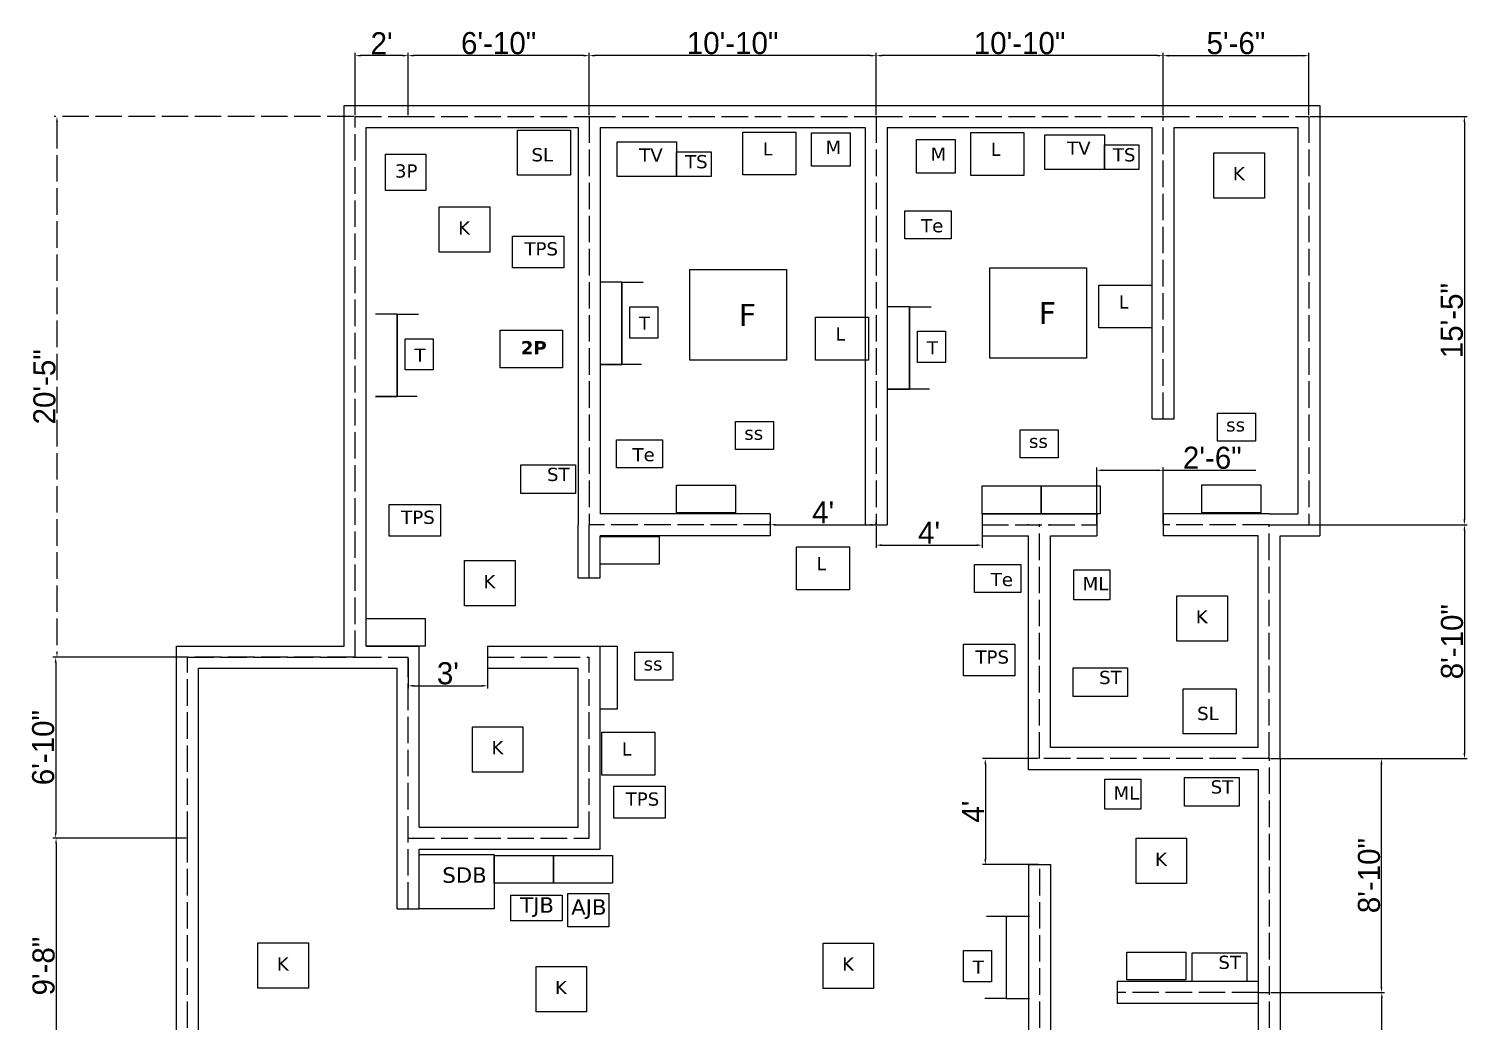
# Model space of a CAD drawing. Header units: inches. Extents: x 975 to 1627, y 956 to 1802.
# Drawn here: x 975 to 1627, y 1352 to 1802 of the extents above; entities that cross this region are included whole.
import ezdxf

# ---------------------------------------------------------------- set-up
doc = ezdxf.new("R2010")
doc.units = ezdxf.units.IN
doc.linetypes.add('ACAD_ISO02W100', pattern=[15, 12, -3])
doc.dimstyles.new('ISO-25', dxfattribs={"dimtxt": 10, "dimasz": 2.5, "dimexe": 1.25, "dimexo": 0.625, "dimtad": 1, "dimdec": 1, "dimlunit": 3, "dimtxsty": 'Standard', "dimcen": 2.5, "dimadec": 0, "dimazin": 0, "dimtfac": 1, "dimtdec": 1, "dimtmove": 0, "dimatfit": 3, "dimfxl": 1, "dimarcsym": 0})

# ---------------------------------------------------------------- blocks, each defined once
blk = doc.blocks.new('*D1')
at = {"color": 0, "lineweight": -2}
for p, q in [((1555.78, 1762.46), (1626.88, 1762.46)), ((1625.63, 1759.96), (1625.63, 1579.96)), ((1555.78, 1577.46), (1626.88, 1577.46))]:
    blk.add_line(p, q, dxfattribs=at)
at = {"color": 0}
for points in [[(1625.21, 1759.96), (1626.04, 1759.96), (1625.63, 1762.46)], [(1625.21, 1579.96), (1626.04, 1579.96), (1625.63, 1577.46)]]:
    blk.add_solid(points, dxfattribs=at)
at = {"layer": 'Defpoints', "color": 0}
for p in [(1555.15, 1762.46), (1555.15, 1577.46), (1625.63, 1577.46)]:
    blk.add_point(p, dxfattribs=at)
at = {"color": 0, "insert": (1620, 1669.96), "char_height": 10, "attachment_point": 5, "rotation": 90}
blk.add_mtext('15\'-5"', dxfattribs=at)
blk = doc.blocks.new('*D2')
at = {"color": 0, "lineweight": -2}
for p, q in [((1489.15, 1763.09), (1489.15, 1791.28)), ((1552.65, 1790.03), (1491.65, 1790.03)), ((1555.15, 1763.09), (1555.15, 1791.28))]:
    blk.add_line(p, q, dxfattribs=at)
at = {"color": 0}
for points in [[(1491.65, 1790.45), (1491.65, 1789.62), (1489.15, 1790.03)], [(1552.65, 1790.45), (1552.65, 1789.62), (1555.15, 1790.03)]]:
    blk.add_solid(points, dxfattribs=at)
at = {"layer": 'Defpoints', "color": 0}
for p in [(1489.15, 1790.03), (1489.15, 1762.46), (1555.15, 1762.46)]:
    blk.add_point(p, dxfattribs=at)
at = {"color": 0, "insert": (1522.15, 1795.66), "char_height": 10, "attachment_point": 5}
blk.add_mtext('5\'-6"', dxfattribs=at)
blk = doc.blocks.new('*D3')
at = {"color": 0, "lineweight": -2}
for p, q in [((1359.15, 1763.09), (1359.15, 1791.29)), ((1486.65, 1790.04), (1361.65, 1790.04)), ((1489.15, 1763.09), (1489.15, 1791.29))]:
    blk.add_line(p, q, dxfattribs=at)
at = {"color": 0}
for points in [[(1361.65, 1790.45), (1361.65, 1789.62), (1359.15, 1790.04)], [(1486.65, 1790.45), (1486.65, 1789.62), (1489.15, 1790.04)]]:
    blk.add_solid(points, dxfattribs=at)
at = {"layer": 'Defpoints', "color": 0}
for p in [(1359.15, 1790.04), (1359.15, 1762.46), (1489.15, 1762.46)]:
    blk.add_point(p, dxfattribs=at)
at = {"color": 0, "insert": (1424.15, 1795.66), "char_height": 10, "attachment_point": 5}
blk.add_mtext('10\'-10"', dxfattribs=at)
blk = doc.blocks.new('*D4')
at = {"color": 0, "lineweight": -2}
for p, q in [((1229.15, 1763.09), (1229.15, 1791.29)), ((1356.65, 1790.04), (1231.65, 1790.04)), ((1359.15, 1763.71), (1359.15, 1791.29))]:
    blk.add_line(p, q, dxfattribs=at)
at = {"color": 0}
for points in [[(1231.65, 1790.45), (1231.65, 1789.62), (1229.15, 1790.04)], [(1356.65, 1790.45), (1356.65, 1789.62), (1359.15, 1790.04)]]:
    blk.add_solid(points, dxfattribs=at)
at = {"layer": 'Defpoints', "color": 0}
for p in [(1229.15, 1790.04), (1229.15, 1762.46), (1359.15, 1763.09)]:
    blk.add_point(p, dxfattribs=at)
at = {"color": 0, "insert": (1294.15, 1795.66), "char_height": 10, "attachment_point": 5}
blk.add_mtext('10\'-10"', dxfattribs=at)
blk = doc.blocks.new('*D5')
at = {"color": 0, "lineweight": -2}
for p, q in [((1147.15, 1763.09), (1147.15, 1791.29)), ((1226.65, 1790.04), (1149.65, 1790.04)), ((1229.15, 1763.09), (1229.15, 1791.29))]:
    blk.add_line(p, q, dxfattribs=at)
at = {"color": 0}
for points in [[(1149.65, 1790.45), (1149.65, 1789.62), (1147.15, 1790.04)], [(1226.65, 1790.45), (1226.65, 1789.62), (1229.15, 1790.04)]]:
    blk.add_solid(points, dxfattribs=at)
at = {"layer": 'Defpoints', "color": 0}
for p in [(1147.15, 1790.04), (1147.15, 1762.46), (1229.15, 1762.46)]:
    blk.add_point(p, dxfattribs=at)
at = {"color": 0, "insert": (1188.15, 1795.66), "char_height": 10, "attachment_point": 5}
blk.add_mtext('6\'-10"', dxfattribs=at)
blk = doc.blocks.new('*D6')
at = {"color": 0, "lineweight": -2}
for p, q in [((1123.15, 1763.09), (1123.15, 1791.29)), ((1144.65, 1790.04), (1125.65, 1790.04)), ((1147.15, 1763.71), (1147.15, 1791.29))]:
    blk.add_line(p, q, dxfattribs=at)
at = {"color": 0}
for points in [[(1125.65, 1790.45), (1125.65, 1789.62), (1123.15, 1790.04)], [(1144.65, 1790.45), (1144.65, 1789.62), (1147.15, 1790.04)]]:
    blk.add_solid(points, dxfattribs=at)
at = {"layer": 'Defpoints', "color": 0}
for p in [(1123.15, 1790.04), (1123.15, 1762.46), (1147.15, 1763.09)]:
    blk.add_point(p, dxfattribs=at)
at = {"color": 0, "insert": (1135.15, 1795.66), "char_height": 10, "attachment_point": 5}
blk.add_mtext("2'", dxfattribs=at)
blk = doc.blocks.new('*D7')
at = {"color": 0, "linetype": 'ACAD_ISO02W100', "lineweight": -2}
for p, q in [((1122.53, 1762.46), (986.82, 1762.46)), ((988.07, 1759.96), (988.07, 1519.96)), ((1122.53, 1517.46), (986.82, 1517.46))]:
    blk.add_line(p, q, dxfattribs=at)
at = {"color": 0, "linetype": 'ACAD_ISO02W100'}
for points in [[(987.65, 1759.96), (988.49, 1759.96), (988.07, 1762.46)], [(987.65, 1519.96), (988.49, 1519.96), (988.07, 1517.46)]]:
    blk.add_solid(points, dxfattribs=at)
at = {"layer": 'Defpoints', "color": 0, "linetype": 'ACAD_ISO02W100'}
for p in [(1123.15, 1762.46), (988.07, 1517.46), (1123.15, 1517.46)]:
    blk.add_point(p, dxfattribs=at)
at = {"color": 0, "linetype": 'ACAD_ISO02W100', "insert": (982.44, 1639.96), "char_height": 10, "attachment_point": 5, "rotation": 90}
blk.add_mtext('20\'-5"', dxfattribs=at)
blk = doc.blocks.new('*D8')
at = {"color": 0, "lineweight": -2}
for p, q in [((1046.53, 1517.46), (986.24, 1517.46)), ((987.49, 1514.96), (987.49, 1437.96)), ((1046.53, 1435.46), (986.24, 1435.46))]:
    blk.add_line(p, q, dxfattribs=at)
at = {"color": 0}
for points in [[(987.07, 1514.96), (987.9, 1514.96), (987.49, 1517.46)], [(987.07, 1437.96), (987.9, 1437.96), (987.49, 1435.46)]]:
    blk.add_solid(points, dxfattribs=at)
at = {"layer": 'Defpoints', "color": 0}
for p in [(1047.15, 1517.46), (987.49, 1435.46), (1047.15, 1435.46)]:
    blk.add_point(p, dxfattribs=at)
at = {"color": 0, "insert": (981.86, 1476.46), "char_height": 10, "attachment_point": 5, "rotation": 90}
blk.add_mtext('6\'-10"', dxfattribs=at)
blk = doc.blocks.new('*D9')
at = {"color": 0, "lineweight": -2}
for p, q in [((1046.53, 1435.46), (986.42, 1435.46)), ((987.67, 1432.96), (987.67, 1321.96)), ((1046.53, 1319.46), (986.42, 1319.46))]:
    blk.add_line(p, q, dxfattribs=at)
at = {"color": 0}
for points in [[(987.25, 1432.96), (988.08, 1432.96), (987.67, 1435.46)], [(987.25, 1321.96), (988.08, 1321.96), (987.67, 1319.46)]]:
    blk.add_solid(points, dxfattribs=at)
at = {"layer": 'Defpoints', "color": 0}
for p in [(1047.15, 1435.46), (987.67, 1319.46), (1047.15, 1319.46)]:
    blk.add_point(p, dxfattribs=at)
at = {"color": 0, "insert": (982.04, 1377.46), "char_height": 10, "attachment_point": 5, "rotation": 90}
blk.add_mtext('9\'-8"', dxfattribs=at)
blk = doc.blocks.new('*D15')
at = {"color": 0, "lineweight": -2}
for p, q in [((1537.78, 1577.46), (1626.93, 1577.46)), ((1625.68, 1574.96), (1625.68, 1473.96)), ((1537.78, 1471.46), (1626.93, 1471.46))]:
    blk.add_line(p, q, dxfattribs=at)
at = {"color": 0}
for points in [[(1625.26, 1574.96), (1626.1, 1574.96), (1625.68, 1577.46)], [(1625.26, 1473.96), (1626.1, 1473.96), (1625.68, 1471.46)]]:
    blk.add_solid(points, dxfattribs=at)
at = {"layer": 'Defpoints', "color": 0}
for p in [(1537.15, 1577.46), (1537.15, 1471.46), (1625.68, 1471.46)]:
    blk.add_point(p, dxfattribs=at)
at = {"color": 0, "insert": (1620.06, 1524.46), "char_height": 10, "attachment_point": 5, "rotation": 90}
blk.add_mtext('8\'-10"', dxfattribs=at)
blk = doc.blocks.new('*D18')
at = {"color": 0, "lineweight": -2}
for p, q in [((1537.93, 1365.46), (1589.48, 1365.46)), ((1588.23, 1261.96), (1588.23, 1362.96)), ((1538.55, 1259.46), (1589.48, 1259.46))]:
    blk.add_line(p, q, dxfattribs=at)
at = {"color": 0}
for points in [[(1587.81, 1362.96), (1588.65, 1362.96), (1588.23, 1365.46)], [(1587.81, 1261.96), (1588.65, 1261.96), (1588.23, 1259.46)]]:
    blk.add_solid(points, dxfattribs=at)
at = {"layer": 'Defpoints', "color": 0}
for p in [(1537.3, 1365.46), (1588.23, 1365.46), (1537.93, 1259.46)]:
    blk.add_point(p, dxfattribs=at)
at = {"color": 0, "insert": (1582.61, 1312.46), "char_height": 10, "attachment_point": 5, "rotation": 90}
blk.add_mtext('8\'-10"', dxfattribs=at)
blk = doc.blocks.new('*D19')
at = {"color": 0, "lineweight": -2}
for p, q in [((1537.93, 1471.46), (1589.33, 1471.46)), ((1588.08, 1367.96), (1588.08, 1468.96)), ((1537.93, 1365.46), (1589.33, 1365.46))]:
    blk.add_line(p, q, dxfattribs=at)
at = {"color": 0}
for points in [[(1587.66, 1468.96), (1588.5, 1468.96), (1588.08, 1471.46)], [(1587.66, 1367.96), (1588.5, 1367.96), (1588.08, 1365.46)]]:
    blk.add_solid(points, dxfattribs=at)
at = {"layer": 'Defpoints', "color": 0}
for p in [(1537.3, 1471.46), (1588.08, 1471.46), (1537.3, 1365.46)]:
    blk.add_point(p, dxfattribs=at)
at = {"color": 0, "insert": (1582.46, 1418.46), "char_height": 10, "attachment_point": 5, "rotation": 90}
blk.add_mtext('8\'-10"', dxfattribs=at)
blk = doc.blocks.new('*D29')
at = {"color": 0, "lineweight": -2}
for p, q in [((1432.53, 1471.46), (1407.38, 1471.46)), ((1408.63, 1468.96), (1408.63, 1425.96)), ((1432.68, 1423.46), (1407.38, 1423.46))]:
    blk.add_line(p, q, dxfattribs=at)
at = {"color": 0}
for points in [[(1408.21, 1468.96), (1409.04, 1468.96), (1408.63, 1471.46)], [(1408.21, 1425.96), (1409.04, 1425.96), (1408.63, 1423.46)]]:
    blk.add_solid(points, dxfattribs=at)
at = {"layer": 'Defpoints', "color": 0}
for p in [(1433.15, 1471.46), (1408.63, 1423.46), (1433.3, 1423.46)]:
    blk.add_point(p, dxfattribs=at)
at = {"color": 0, "insert": (1403, 1447.46), "char_height": 10, "attachment_point": 5, "rotation": 90}
blk.add_mtext("4'", dxfattribs=at)
blk = doc.blocks.new('*D30')
at = {"color": 0, "lineweight": -2}
for p, q in [((1359.15, 1576.84), (1359.15, 1566.96)), ((1407.15, 1576.84), (1407.15, 1566.96)), ((1361.65, 1568.21), (1404.65, 1568.21))]:
    blk.add_line(p, q, dxfattribs=at)
at = {"color": 0}
for points in [[(1361.65, 1568.63), (1361.65, 1567.79), (1359.15, 1568.21)], [(1404.65, 1568.63), (1404.65, 1567.79), (1407.15, 1568.21)]]:
    blk.add_solid(points, dxfattribs=at)
at = {"layer": 'Defpoints', "color": 0}
for p in [(1359.15, 1577.46), (1407.15, 1577.46), (1407.15, 1568.21)]:
    blk.add_point(p, dxfattribs=at)
at = {"color": 0, "insert": (1383.15, 1573.83), "char_height": 10, "attachment_point": 5}
blk.add_mtext("4'", dxfattribs=at)
blk = doc.blocks.new('*D31')
at = {"color": 0, "lineweight": -2}
for p, q in [((1311.15, 1578.09), (1311.15, 1578.71)), ((1313.65, 1577.46), (1356.65, 1577.46)), ((1359.15, 1577.46), (1359.15, 1578.71))]:
    blk.add_line(p, q, dxfattribs=at)
at = {"color": 0}
for points in [[(1313.65, 1577.88), (1313.65, 1577.05), (1311.15, 1577.46)], [(1356.65, 1577.88), (1356.65, 1577.05), (1359.15, 1577.46)]]:
    blk.add_solid(points, dxfattribs=at)
at = {"layer": 'Defpoints', "color": 0}
for p in [(1311.15, 1577.46), (1359.15, 1577.46), (1359.15, 1576.84)]:
    blk.add_point(p, dxfattribs=at)
at = {"color": 0, "insert": (1335.15, 1583.09), "char_height": 10, "attachment_point": 5}
blk.add_mtext("4'", dxfattribs=at)
blk = doc.blocks.new('*D32')
at = {"color": 0, "lineweight": -2}
for p, q in [((1459.15, 1578.09), (1459.15, 1603.38)), ((1489.15, 1578.09), (1489.15, 1603.38)), ((1461.65, 1602.13), (1486.65, 1602.13)), ((1489.15, 1602.13), (1531.23, 1602.13))]:
    blk.add_line(p, q, dxfattribs=at)
at = {"color": 0}
for points in [[(1461.65, 1602.54), (1461.65, 1601.71), (1459.15, 1602.13)], [(1486.65, 1602.54), (1486.65, 1601.71), (1489.15, 1602.13)]]:
    blk.add_solid(points, dxfattribs=at)
at = {"layer": 'Defpoints', "color": 0}
for p in [(1489.15, 1602.13), (1459.15, 1577.46), (1489.15, 1577.46)]:
    blk.add_point(p, dxfattribs=at)
at = {"color": 0, "insert": (1511.44, 1607.75), "char_height": 10, "attachment_point": 5}
blk.add_mtext('2\'-6"', dxfattribs=at)
blk = doc.blocks.new('*D33')
at = {"color": 0, "lineweight": -2}
for p, q in [((1147.15, 1516.84), (1147.15, 1503.22)), ((1183.15, 1516.84), (1183.15, 1503.22)), ((1149.65, 1504.47), (1180.65, 1504.47))]:
    blk.add_line(p, q, dxfattribs=at)
at = {"color": 0}
for points in [[(1149.65, 1504.88), (1149.65, 1504.05), (1147.15, 1504.47)], [(1180.65, 1504.88), (1180.65, 1504.05), (1183.15, 1504.47)]]:
    blk.add_solid(points, dxfattribs=at)
at = {"layer": 'Defpoints', "color": 0}
for p in [(1147.15, 1517.46), (1183.15, 1517.46), (1183.15, 1504.47)]:
    blk.add_point(p, dxfattribs=at)
at = {"color": 0, "insert": (1165.15, 1510.09), "char_height": 10, "attachment_point": 5}
blk.add_mtext("3'", dxfattribs=at)

msp = doc.modelspace()

# ---------------------------------------------------------------- linework, layer by layer
for p, q in [((1118.15, 1522.46), (1118.15, 1767.46)), ((1118.15, 1767.46), (1147.15, 1767.46)), ((1147.15, 1767.46), (1229.15, 1767.46)), ((1229.15, 1767.46), (1359.15, 1767.46)), ((1359.15, 1767.46), (1489.15, 1767.46)), ((1489.15, 1767.46), (1560.15, 1767.46)), ((1560.15, 1767.46), (1560.15, 1572.46)), ((1118.15, 1522.46), (1118.15, 1762.46)), ((1118.15, 1522.46), (1118.15, 1762.46)), ((1128.15, 1522.46), (1128.15, 1757.46)), ((1128.15, 1757.46), (1147.15, 1757.46)), ((1147.15, 1757.46), (1224.15, 1757.46)), ((1224.15, 1757.46), (1224.15, 1577.46)), ((1234.15, 1757.46), (1354.15, 1757.46)), ((1234.15, 1757.46), (1234.15, 1582.46)), ((1354.15, 1757.46), (1354.15, 1577.46)), ((1364.15, 1757.46), (1484.15, 1757.46)), ((1364.15, 1757.46), (1364.15, 1577.46)), ((1484.15, 1625.46), (1484.15, 1757.46)), ((1494.15, 1757.46), (1550.15, 1757.46)), ((1494.15, 1625.46), (1494.15, 1757.46)), ((1550.15, 1757.46), (1550.15, 1582.46)), ((1243.91, 1687.42), (1234.15, 1687.42)), ((1243.91, 1687.42), (1253.63, 1687.42)), ((1243.91, 1687.42), (1243.91, 1650.1)), ((1243.91, 1650.1), (1243.91, 1687.42)), ((1374.33, 1676.28), (1364.56, 1676.28)), ((1374.33, 1676.28), (1384.04, 1676.28)), ((1374.33, 1676.28), (1374.33, 1638.96)), ((1374.33, 1638.96), (1374.33, 1676.28)), ((1142.21, 1672.93), (1132.44, 1672.93)), ((1142.21, 1672.93), (1151.92, 1672.93)), ((1142.21, 1672.93), (1142.21, 1635.61)), ((1142.21, 1635.61), (1142.21, 1672.93)), ((1243.91, 1650.1), (1234.15, 1650.1)), ((1234.15, 1650.1), (1243.91, 1650.1)), ((1252.88, 1650.1), (1243.91, 1650.1)), ((1142.21, 1635.61), (1132.44, 1635.61)), ((1132.44, 1635.61), (1142.21, 1635.61)), ((1151.17, 1635.61), (1142.21, 1635.61)), ((1374.33, 1638.96), (1364.56, 1638.96)), ((1364.56, 1638.96), (1374.33, 1638.96)), ((1383.3, 1638.96), (1374.33, 1638.96)), ((1484.15, 1625.46), (1494.15, 1625.46)), ((1489.15, 1625.46), (1489.15, 1625.46)), ((1224.15, 1553.46), (1224.15, 1577.46)), ((1224.15, 1553.46), (1224.15, 1577.46)), ((1229.15, 1553.46), (1229.15, 1577.46)), ((1311.15, 1582.46), (1234.15, 1582.46)), ((1311.15, 1582.46), (1311.15, 1572.46)), ((1354.15, 1577.46), (1364.15, 1577.46)), ((1407.15, 1582.46), (1459.15, 1582.46)), ((1407.15, 1582.46), (1459.15, 1582.46)), ((1407.15, 1582.46), (1459.15, 1582.46)), ((1407.15, 1582.46), (1459.15, 1582.46)), ((1407.15, 1582.46), (1407.15, 1572.46)), ((1428.15, 1577.46), (1428.15, 1577.71)), ((1438.15, 1577.46), (1438.15, 1577.71)), ((1459.15, 1582.46), (1459.15, 1572.46)), ((1537.15, 1582.46), (1489.15, 1582.46)), ((1489.15, 1582.46), (1489.15, 1572.46)), ((1537.15, 1582.46), (1550.15, 1582.46)), ((1537.15, 1577.46), (1555.15, 1577.46)), ((1311.15, 1572.46), (1234.15, 1572.46)), ((1234.15, 1553.46), (1234.15, 1572.46)), ((1407.15, 1572.46), (1428.15, 1572.46)), ((1428.15, 1466.46), (1428.15, 1572.46)), ((1438.15, 1476.46), (1438.15, 1572.46)), ((1438.15, 1572.46), (1459.15, 1572.46)), ((1532.15, 1572.46), (1489.15, 1572.46)), ((1532.15, 1476.46), (1532.15, 1572.46)), ((1542.15, 1572.46), (1560.15, 1572.46)), ((1542.15, 1471.46), (1542.15, 1572.46)), ((1224.15, 1553.46), (1234.15, 1553.46)), ((1042.15, 1522.46), (1118.15, 1522.46)), ((1042.15, 1435.46), (1042.15, 1522.46)), ((1047.15, 1522.46), (1118.15, 1522.46)), ((1047.15, 1522.46), (1118.15, 1522.46)), ((1047.15, 1522.46), (1118.15, 1522.46)), ((1128.15, 1522.46), (1152.15, 1522.46)), ((1152.15, 1440.46), (1152.15, 1522.46)), ((1183.15, 1522.46), (1234.15, 1522.46)), ((1183.15, 1522.46), (1229.15, 1522.46)), ((1183.15, 1522.46), (1229.15, 1522.46)), ((1183.15, 1522.46), (1183.15, 1512.46)), ((1234.15, 1430.46), (1234.15, 1522.46)), ((1047.15, 1517.46), (1047.15, 1517.46)), ((1052.15, 1512.46), (1123.15, 1512.46)), ((1052.15, 1435.46), (1052.15, 1512.46)), ((1123.15, 1512.46), (1142.15, 1512.46)), ((1142.15, 1403.46), (1142.15, 1512.46)), ((1183.15, 1512.46), (1224.15, 1512.46)), ((1224.15, 1440.46), (1224.15, 1512.46)), ((1532.15, 1476.46), (1438.15, 1476.46)), ((1532.3, 1466.46), (1428.15, 1466.46)), ((1532.3, 1471.46), (1532.3, 1471.46)), ((1532.3, 1365.46), (1532.3, 1466.46)), ((1532.3, 1365.46), (1532.3, 1466.46)), ((1532.3, 1365.46), (1532.3, 1466.46)), ((1542.3, 1365.46), (1542.3, 1471.46)), ((1152.15, 1440.46), (1224.15, 1440.46)), ((1152.15, 1440.46), (1224.15, 1440.46)), ((1042.15, 1319.46), (1042.15, 1435.46)), ((1047.15, 1435.46), (1047.15, 1435.46)), ((1052.15, 1319.46), (1052.15, 1435.46)), ((1152.15, 1403.46), (1152.15, 1430.46)), ((1152.15, 1430.46), (1234.15, 1430.46)), ((1428.3, 1264.46), (1428.3, 1423.46)), ((1428.3, 1423.46), (1438.3, 1423.46)), ((1438.3, 1264.46), (1438.3, 1423.46)), ((1142.15, 1403.46), (1152.15, 1403.46)), ((1428.64, 1402.93), (1428.64, 1402.93)), ((1409.18, 1400.12), (1418.14, 1400.12)), ((1418.14, 1400.12), (1418.14, 1362.8)), ((1418.14, 1400.12), (1428.64, 1400.12)), ((1532.3, 1370.46), (1468.3, 1370.46)), ((1468.3, 1370.46), (1468.3, 1360.46)), ((1418.14, 1362.8), (1408.43, 1362.8)), ((1418.14, 1362.8), (1418.14, 1362.8)), ((1418.14, 1362.8), (1418.14, 1362.8)), ((1418.14, 1362.8), (1428.59, 1362.8)), ((1532.3, 1259.46), (1532.3, 1365.46)), ((1532.3, 1365.46), (1537.3, 1365.46)), ((1542.3, 1259.46), (1542.3, 1365.46)), ((1532.3, 1360.46), (1468.3, 1360.46))]:
    msp.add_line(p, q)
at = {"linetype": 'ACAD_ISO02W100'}
for p, q in [((1123.15, 1517.46), (1123.15, 1762.46)), ((1123.15, 1762.46), (1147.15, 1762.46)), ((1147.15, 1762.46), (1229.15, 1762.46)), ((1229.15, 1762.46), (1359.15, 1762.46)), ((1229.15, 1762.46), (1229.15, 1577.46)), ((1359.15, 1762.46), (1489.15, 1762.46)), ((1359.15, 1762.46), (1359.15, 1577.46)), ((1489.15, 1762.46), (1555.15, 1762.46)), ((1489.15, 1625.46), (1489.15, 1762.46)), ((1555.15, 1762.46), (1555.15, 1577.46)), ((1311.15, 1577.46), (1229.15, 1577.46)), ((1407.15, 1577.46), (1459.15, 1577.46)), ((1433.15, 1471.46), (1433.15, 1577.71)), ((1537.15, 1577.46), (1489.15, 1577.46)), ((1537.15, 1471.46), (1537.15, 1577.46)), ((1047.15, 1435.46), (1047.15, 1517.46)), ((1047.15, 1517.46), (1123.15, 1517.46)), ((1123.15, 1517.46), (1147.15, 1517.46)), ((1147.15, 1403.46), (1147.15, 1517.46)), ((1183.15, 1517.46), (1229.15, 1517.46)), ((1229.15, 1435.46), (1229.15, 1517.46)), ((1537.15, 1471.46), (1433.15, 1471.46)), ((1537.3, 1365.46), (1537.3, 1471.46)), ((1047.15, 1319.46), (1047.15, 1435.46)), ((1147.15, 1435.46), (1229.15, 1435.46)), ((1433.3, 1259.46), (1433.3, 1423.46)), ((1532.3, 1365.46), (1468.3, 1365.46)), ((1537.3, 1259.46), (1537.3, 1365.46))]:
    msp.add_line(p, q, dxfattribs=at)
for points in [[(1196.66, 1756.32), (1220.71, 1756.32), (1220.71, 1735.88), (1196.66, 1735.88)], [(1298.83, 1755.37), (1322.8, 1755.37), (1322.8, 1735.99), (1298.83, 1735.99)], [(1329.94, 1755.13), (1347.39, 1755.13), (1347.39, 1739.88), (1329.94, 1739.88)], [(1402.1, 1755.19), (1426.08, 1755.19), (1426.08, 1735.8), (1402.1, 1735.8)], [(1435.65, 1754.09), (1462.55, 1754.09), (1462.55, 1738.41), (1435.65, 1738.41)], [(1241.84, 1750.97), (1268.75, 1750.97), (1268.75, 1735.29), (1241.84, 1735.29)], [(1268.75, 1746.49), (1284.44, 1746.49), (1284.44, 1735.29), (1268.75, 1735.29)], [(1377.52, 1752.02), (1394.97, 1752.02), (1394.97, 1736.77), (1377.52, 1736.77)], [(1462.55, 1749.61), (1478.24, 1749.61), (1478.24, 1738.41), (1462.55, 1738.41)], [(1136.87, 1745.46), (1155.12, 1745.46), (1155.12, 1728.9), (1136.87, 1728.9)], [(1512.21, 1746.05), (1535.07, 1746.05), (1535.07, 1725.5), (1512.21, 1725.5)], [(1161.23, 1721.46), (1184.09, 1721.46), (1184.09, 1700.91), (1161.23, 1700.91)], [(1372.22, 1719.73), (1393.14, 1719.73), (1393.14, 1707.04), (1372.22, 1707.04)], [(1194.45, 1708.27), (1217.67, 1708.27), (1217.67, 1693.91), (1194.45, 1693.91)], [(1274.75, 1693.08), (1318.59, 1693.08), (1318.59, 1652.11), (1274.75, 1652.11)], [(1410.6, 1693.94), (1454.44, 1693.94), (1454.44, 1652.97), (1410.6, 1652.97)], [(1460.05, 1686.01), (1484.03, 1686.01), (1484.03, 1666.62), (1460.05, 1666.62)], [(1247.52, 1676.27), (1260.22, 1676.27), (1260.22, 1662.08), (1247.52, 1662.08)], [(1331.72, 1671.5), (1355.7, 1671.5), (1355.7, 1652.11), (1331.72, 1652.11)], [(1145.81, 1661.78), (1158.52, 1661.78), (1158.52, 1647.59), (1145.81, 1647.59)], [(1188.84, 1665.67), (1217.04, 1665.67), (1217.04, 1648.55), (1188.84, 1648.55)], [(1377.93, 1665.13), (1390.64, 1665.13), (1390.64, 1650.95), (1377.93, 1650.95)], [(1295.49, 1624.2), (1312.68, 1624.2), (1312.68, 1611.51), (1295.49, 1611.51)], [(1513.77, 1627.97), (1530.95, 1627.97), (1530.95, 1615.28), (1513.77, 1615.28)], [(1424.46, 1620.52), (1441.65, 1620.52), (1441.65, 1607.83), (1424.46, 1607.83)], [(1241.51, 1615.96), (1262.44, 1615.96), (1262.44, 1603.27), (1241.51, 1603.27)], [(1198.25, 1604.58), (1222.99, 1604.58), (1222.99, 1591.57), (1198.25, 1591.57)], [(1268.74, 1595.42), (1295.49, 1595.42), (1295.49, 1582.85), (1268.74, 1582.85)], [(1407.15, 1595.04), (1433.9, 1595.04), (1433.9, 1582.46), (1407.15, 1582.46)], [(1433.9, 1595.04), (1460.65, 1595.04), (1460.65, 1582.46), (1433.9, 1582.46)], [(1506.73, 1595.47), (1533.48, 1595.47), (1533.48, 1582.89), (1506.73, 1582.89)], [(1138.61, 1586.61), (1161.83, 1586.61), (1161.83, 1572.26), (1138.61, 1572.26)], [(1234.15, 1572.18), (1260.9, 1572.18), (1260.9, 1559.61), (1234.15, 1559.61)], [(1323.07, 1567.41), (1347.05, 1567.41), (1347.05, 1548.02), (1323.07, 1548.02)], [(1172.73, 1561.21), (1195.58, 1561.21), (1195.58, 1540.67), (1172.73, 1540.67)], [(1403.78, 1559.38), (1424.7, 1559.38), (1424.7, 1546.69), (1403.78, 1546.69)], [(1448.77, 1557.04), (1465.05, 1557.04), (1465.05, 1543.39), (1448.77, 1543.39)], [(1495.42, 1545.24), (1518.28, 1545.24), (1518.28, 1524.69), (1495.42, 1524.69)], [(1128.15, 1535.04), (1154.9, 1535.04), (1154.9, 1522.46), (1128.15, 1522.46)], [(1234.15, 1522.46), (1241.91, 1522.46), (1241.91, 1493.86), (1234.15, 1493.86)], [(1249.88, 1519.66), (1267.07, 1519.66), (1267.07, 1506.97), (1249.88, 1506.97)], [(1398.75, 1523.29), (1421.97, 1523.29), (1421.97, 1508.93), (1398.75, 1508.93)], [(1448.36, 1512.57), (1473.1, 1512.57), (1473.1, 1499.57), (1448.36, 1499.57)], [(1498.23, 1503.13), (1522.28, 1503.13), (1522.28, 1482.69), (1498.23, 1482.69)], [(1176.33, 1485.94), (1199.18, 1485.94), (1199.18, 1465.4), (1176.33, 1465.4)], [(1234.9, 1483.39), (1258.88, 1483.39), (1258.88, 1464), (1234.9, 1464)], [(1462.76, 1462.17), (1479.04, 1462.17), (1479.04, 1448.51), (1462.76, 1448.51)], [(1498.88, 1462.95), (1523.62, 1462.95), (1523.62, 1449.95), (1498.88, 1449.95)], [(1240.31, 1458.92), (1263.53, 1458.92), (1263.53, 1444.56), (1240.31, 1444.56)], [(1476.93, 1435.37), (1499.79, 1435.37), (1499.79, 1414.82), (1476.93, 1414.82)], [(1152.15, 1428.08), (1186.18, 1428.08), (1186.18, 1403.46), (1152.15, 1403.46)], [(1186.18, 1427.54), (1212.93, 1427.54), (1212.93, 1414.96), (1186.18, 1414.96)], [(1212.93, 1427.54), (1239.68, 1427.54), (1239.68, 1414.96), (1212.93, 1414.96)], [(1193.64, 1409.55), (1216.9, 1409.55), (1216.9, 1397.93), (1193.64, 1397.93)], [(1219.44, 1410.31), (1238.03, 1410.31), (1238.03, 1395.18), (1219.44, 1395.18)], [(1079.09, 1387.94), (1101.95, 1387.94), (1101.95, 1367.4), (1079.09, 1367.4)], [(1335.17, 1387.87), (1358.03, 1387.87), (1358.03, 1367.33), (1335.17, 1367.33)], [(1398.71, 1384.45), (1411.42, 1384.45), (1411.42, 1370.26), (1398.71, 1370.26)], [(1472.78, 1383.81), (1499.53, 1383.81), (1499.53, 1371.24), (1472.78, 1371.24)], [(1502.4, 1383.47), (1527.14, 1383.47), (1527.14, 1370.46), (1502.4, 1370.46)], [(1205.14, 1377.24), (1228, 1377.24), (1228, 1356.69), (1205.14, 1356.69)]]:
    msp.add_lwpolyline(points, close=True)

# ---------------------------------------------------------------- texts
at = {"attachment_point": 2}
for s, insert, char_height, width in [('{\\fVerdana|b0|i0|c0|p34;SL}', (1207.92, 1748.14), 6, 71.6173), ('{\\fVerdana|b0|i0|c0|p34;TV}', (1257.16, 1747.98), 6, 90.4224), ('L', (1310.24, 1750.81), 6, 45.6729), ('{\\fVerdana|b0|i0|c0|p34;M}', (1339.76, 1751.5), 6, 73.4356), ('{\\fVerdana|b0|i0|c0|p34;M}', (1387.34, 1748.39), 6, 73.4356), ('L', (1413.52, 1750.62), 6, 45.6729), ('{\\fVerdana|b0|i0|c0|p34;TV}', (1450.97, 1751.1), 6, 90.4224), ('{\\fVerdana|b0|i0|c0|p34;TS}', (1471.52, 1748.11), 6, 71.7401), ('{\\fVerdana|b0|i0|c0|p34;3P}', (1146.27, 1740.77), 6, 87.3503), ('{\\fVerdana|b0|i0|c0|p34;TS}', (1277.71, 1745), 6, 71.7401), ('{\\fVerdana|b0|i0|c0|p34;K}', (1523.46, 1739.54), 6, 294.1896), ('{\\fVerdana|b0|i0|c0|p34;K}', (1172.47, 1714.95), 6, 294.1896), ('{\\fVerdana|b0|i0|c0|p34;Te}', (1384.55, 1715.99), 6, 60.5307), ('{\\fVerdana|b0|i0|c0|p34;TPS}', (1207.44, 1705.51), 6, 56.9435), ('L', (1471.47, 1681.45), 6, 45.6729), ('{\\fVerdana|b0|i0|c0|p34;F}', (1300.91, 1677.54), 10, 292.7356), ('{\\fVerdana|b0|i0|c0|p34;F}', (1436.76, 1678.4), 10, 292.7356), ('{\\fVerdana|b0|i0|c0|p34;T}', (1254.25, 1671.79), 6, 82.2022), ('L', (1343.14, 1666.94), 6, 45.6729), ('{\\fVerdana|b0|i0|c0|p34;T}', (1152.54, 1657.3), 6, 82.2022), ('{\\fVerdana|b1|i0|c0|p34;2P}', (1204.04, 1660.7), 6, 37.0409), ('{\\fVerdana|b0|i0|c0|p34;T}', (1384.66, 1660.65), 6, 82.2022), ('{\\fVerdana|b0|i0|c0|p34;ss}', (1521.99, 1625.73), 6, 82.2022), ('{\\fVerdana|b0|i0|c0|p34;ss}', (1303.71, 1621.96), 6, 82.2022), ('{\\fVerdana|b0|i0|c0|p34;ss}', (1432.68, 1618.28), 6, 82.2022), ('{\\fVerdana|b0|i0|c0|p34;Te}', (1253.84, 1612.23), 6, 60.5307), ('{\\fVerdana|b0|i0|c0|p34;ST}', (1215.18, 1603.28), 6, 53.3821), ('{\\fVerdana|b0|i0|c0|p34;TPS}', (1151.61, 1583.85), 6, 56.9435), ('L', (1334.49, 1562.85), 6, 45.6729), ('{\\fVerdana|b0|i0|c0|p34;K}', (1183.97, 1554.71), 6, 294.1896), ('{\\fVerdana|b0|i0|c0|p34;Te}', (1416.11, 1555.65), 6, 60.5307), ('{\\fVerdana|b0|i0|c0|p34;ML}', (1458.54, 1553.79), 6, 65.1001), ('{\\fVerdana|b0|i0|c0|p34;K}', (1506.67, 1538.74), 6, 294.1896), ('{\\fVerdana|b0|i0|c0|p34;TPS}', (1411.74, 1520.53), 6, 56.9435), ('{\\fVerdana|b0|i0|c0|p34;ss}', (1258.1, 1517.42), 6, 82.2022), ('{\\fVerdana|b0|i0|c0|p34;ST}', (1465.29, 1511.27), 6, 53.3821), ('{\\fVerdana|b0|i0|c0|p34;SL}', (1509.49, 1494.95), 6, 71.6173), ('{\\fVerdana|b0|i0|c0|p34;K}', (1187.57, 1479.44), 6, 294.1896), ('L', (1246.32, 1478.83), 6, 45.6729), ('{\\fVerdana|b0|i0|c0|p34;ST}', (1515.81, 1461.65), 6, 53.3821), ('{\\fVerdana|b0|i0|c0|p34;TPS}', (1253.3, 1456.16), 6, 56.9435), ('{\\fVerdana|b0|i0|c0|p34;ML}', (1472.53, 1458.92), 6, 65.1001), ('{\\fVerdana|b0|i0|c0|p34;K}', (1488.18, 1428.87), 6, 294.1896), ('{\\fVerdana|b0|i0|c0|p34;SDB}', (1172.69, 1422.22), 7, 99.7523), ('{\\fVerdana|b0|i0|c0|p34;TJB}', (1205.56, 1408.64), 7, 147.7882), ('{\\fVerdana|b0|i0|c0|p34;AJB}', (1229.01, 1407.71), 7, 196.9477), ('{\\fVerdana|b0|i0|c0|p34;ST}', (1519.33, 1382.17), 6, 53.3821), ('{\\fVerdana|b0|i0|c0|p34;K}', (1090.34, 1381.44), 6, 294.1896), ('{\\fVerdana|b0|i0|c0|p34;K}', (1346.42, 1381.37), 6, 294.1896), ('{\\fVerdana|b0|i0|c0|p34;T}', (1405.44, 1379.97), 6, 82.2022), ('{\\fVerdana|b0|i0|c0|p34;K}', (1216.39, 1370.74), 6, 294.1896)]:
    msp.add_mtext(s, dxfattribs=dict(at, insert=insert, char_height=char_height, width=width))

# ---------------------------------------------------------------- dimensions: what is measured, and where the dimension line sits
for base, p1, p2, picture, middle in [((1123.15, 1790.04), (1147.15, 1763.09), (1123.15, 1762.46), '*D6', (1135.15, 1795.66)), ((1147.15, 1790.04), (1229.15, 1762.46), (1147.15, 1762.46), '*D5', (1188.15, 1795.66)), ((1229.15, 1790.04), (1359.15, 1763.09), (1229.15, 1762.46), '*D4', (1294.15, 1795.66)), ((1359.15, 1790.04), (1489.15, 1762.46), (1359.15, 1762.46), '*D3', (1424.15, 1795.66)), ((1489.15, 1790.03), (1555.15, 1762.46), (1489.15, 1762.46), '*D2', (1522.15, 1795.66)), ((1489.15, 1602.13), (1459.15, 1577.46), (1489.15, 1577.46), '*D32', (1511.44, 1607.75)), ((1359.15, 1577.46), (1311.15, 1577.46), (1359.15, 1576.84), '*D31', (1335.15, 1583.09)), ((1407.15, 1568.21), (1359.15, 1577.46), (1407.15, 1577.46), '*D30', (1383.15, 1573.83)), ((1183.15, 1504.47), (1147.15, 1517.46), (1183.15, 1517.46), '*D33', (1165.15, 1510.09))]:
    dim = msp.add_linear_dim(base=base, p1=p1, p2=p2, dimstyle='ISO-25')
    dim.commit()
    dim.dimension.update_dxf_attribs({"geometry": picture, "text_midpoint": middle})
at = {"linetype": 'ACAD_ISO02W100'}
dim = msp.add_linear_dim(base=(988.07, 1517.46), p1=(1123.15, 1762.46), p2=(1123.15, 1517.46), angle=90, dimstyle='ISO-25', dxfattribs=at)
dim.commit()
dim.dimension.update_dxf_attribs({"geometry": '*D7', "text_midpoint": (982.44, 1639.96)})
for base, p1, p2, picture, middle in [((1625.63, 1577.46), (1555.15, 1762.46), (1555.15, 1577.46), '*D1', (1620, 1669.96)), ((1625.68, 1471.46), (1537.15, 1577.46), (1537.15, 1471.46), '*D15', (1620.06, 1524.46)), ((987.49, 1435.46), (1047.15, 1517.46), (1047.15, 1435.46), '*D8', (981.86, 1476.46)), ((1408.63, 1423.46), (1433.15, 1471.46), (1433.3, 1423.46), '*D29', (1403, 1447.46)), ((1588.08, 1471.46), (1537.3, 1365.46), (1537.3, 1471.46), '*D19', (1582.46, 1418.46)), ((987.67, 1319.46), (1047.15, 1435.46), (1047.15, 1319.46), '*D9', (982.04, 1377.46)), ((1588.23, 1365.46), (1537.93, 1259.46), (1537.3, 1365.46), '*D18', (1582.61, 1312.46))]:
    dim = msp.add_linear_dim(base=base, p1=p1, p2=p2, angle=90, dimstyle='ISO-25')
    dim.commit()
    dim.dimension.update_dxf_attribs({"geometry": picture, "text_midpoint": middle})

doc.saveas('drawing.dxf')
